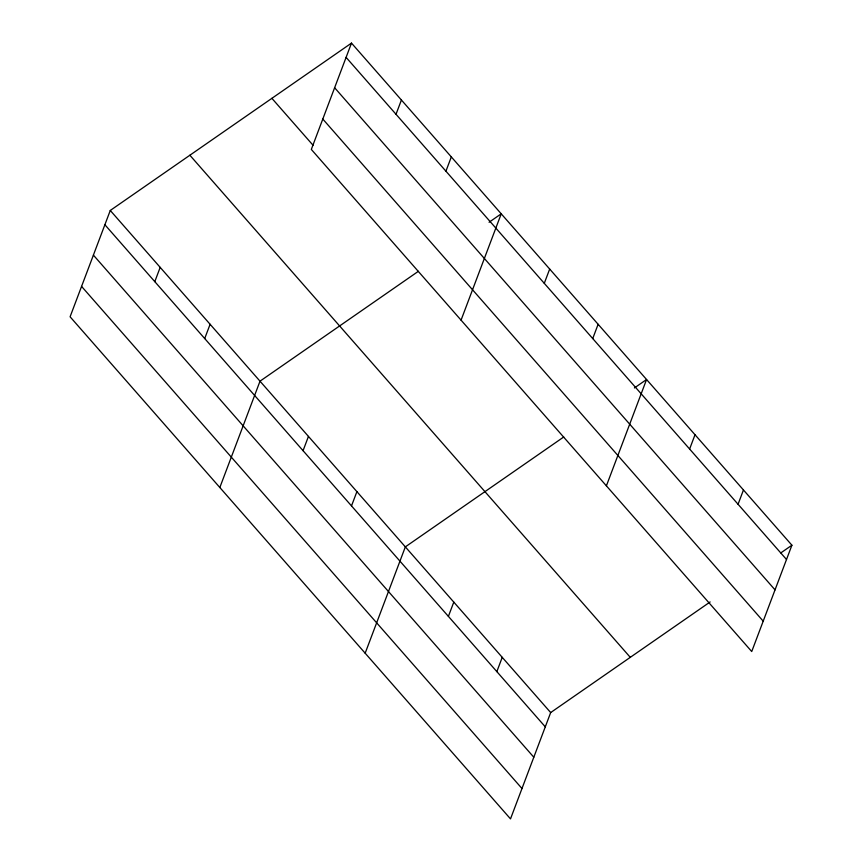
<?xml version="1.0" encoding="UTF-8"?>
<svg xmlns="http://www.w3.org/2000/svg" width="862" height="862" viewBox="0 0 862 862"><rect width="100%" height="100%" fill="white"/><g stroke="black" fill="none" stroke-linecap="round" stroke-linejoin="round"><path stroke-width="1.29" d="M351.491 43.1L311.322 149.428L751.729 651.532L791.909 545.215L351.491 43.1L110.271 210.468L70.091 316.785L510.509 818.9L550.678 712.572L710.137 601.945M154.794 281.648L160.181 267.371M204.703 338.55L210.102 324.274M219.832 487.504L260.012 381.176L418.393 271.293M396.014 114.28L401.412 100.003M303.058 450.686L308.456 436.409M445.923 171.182L451.322 156.916M351.502 505.919L356.9 491.642M461.062 320.147L501.231 213.819L489.077 222.256M365.165 653.202L405.345 546.874L563.726 436.991M544.288 283.329L549.676 269.052M448.402 616.384L453.789 602.107M592.733 338.561L598.12 324.284M496.846 671.617L502.234 657.34M606.395 485.845L646.565 379.517L634.41 387.954M689.622 449.027L695.009 434.75M738.066 504.259L743.453 489.982M780.843 552.887L791.909 545.215M346.104 57.377L786.51 559.492M334.628 87.752L775.035 589.867M322.797 119.053L763.204 621.157M271.896 98.333L313.046 145.258M189.877 155.235L630.284 657.35M110.271 210.468L550.678 712.572M104.884 224.734L545.29 726.849M93.398 255.109L533.804 757.224M81.578 286.41L521.984 788.525"/></g></svg>
